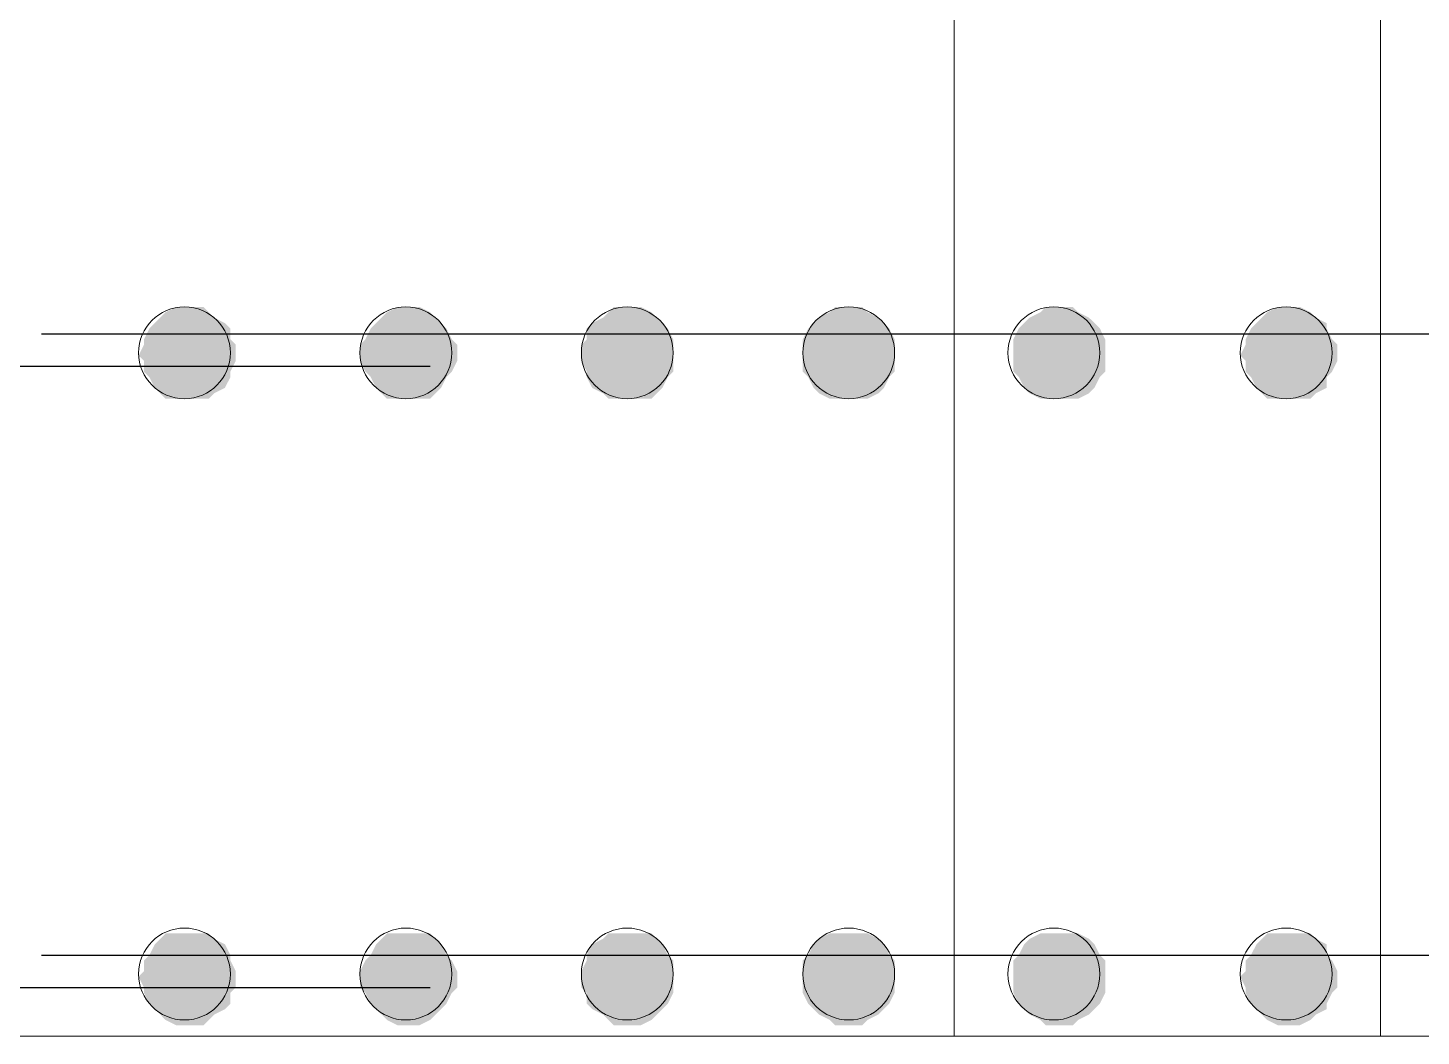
# Model space of a CAD drawing. Header units: inches. Extents: x 2 to 136, y 1 to 96.
# Drawn here: x 80.94 to 85.99, y 44.94 to 48.6 of the extents above; entities that cross this region are included whole.
import ezdxf

# ---------------------------------------------------------------- set-up
doc = ezdxf.new("R2010")
doc.units = ezdxf.units.IN
doc.header["$MEASUREMENT"] = 0
doc.layers.add('PDF_COLUMN', color=251, linetype='Continuous', true_color=0x636466)
doc.layers.add('PDF_Outer Line', color=165, linetype='Continuous', true_color=0x5258ac)
doc.layers.add('PDF_Girt', color=7, linetype='Continuous')

msp = doc.modelspace()

# ---------------------------------------------------------------- linework, layer by layer
at = {"layer": 'PDF_COLUMN', "lineweight": 0}
for centre in [(81.5069, 47.4198), (82.3098, 47.4198), (83.1127, 47.4198), (83.9156, 47.4198), (81.5069, 45.1677), (82.3098, 45.1677), (83.1127, 45.1677), (83.9156, 45.1677)]:
    msp.add_circle(centre, 0.1665, dxfattribs=at)
at = {"layer": 'PDF_COLUMN', "color": 7, "lineweight": 0}
for centre in [(84.6597, 47.4198), (85.5018, 47.4198), (84.6597, 45.1677), (85.5018, 45.1677)]:
    msp.add_circle(centre, 0.1665, dxfattribs=at)
at = {"layer": 'PDF_COLUMN', "transparency": 33554559}
for points in [[(81.4188, 47.547), (81.6537, 47.5275), (81.3992, 47.5275)], [(81.4383, 47.5666), (81.6146, 47.547), (81.4188, 47.547)], [(81.6146, 47.547), (81.4188, 47.547), (81.6537, 47.5275)], [(81.4775, 47.5862), (81.595, 47.5666), (81.4383, 47.5666)], [(81.595, 47.5666), (81.4383, 47.5666), (81.6146, 47.547)], [(81.4971, 47.5862), (81.5754, 47.5862), (81.4775, 47.5862)], [(81.5754, 47.5862), (81.4775, 47.5862), (81.595, 47.5666)], [(81.5363, 47.5862), (81.4971, 47.5862), (81.5754, 47.5862)], [(82.2216, 47.547), (82.4371, 47.5275), (82.2021, 47.5275)], [(82.2412, 47.5666), (82.4175, 47.547), (82.2216, 47.547)], [(82.4175, 47.547), (82.2216, 47.547), (82.4371, 47.5275)], [(82.2804, 47.5862), (82.3979, 47.5666), (82.2412, 47.5666)], [(82.3979, 47.5666), (82.2412, 47.5666), (82.4175, 47.547)], [(82.3, 47.5862), (82.3587, 47.5862), (82.2804, 47.5862)], [(82.3587, 47.5862), (82.2804, 47.5862), (82.3979, 47.5666)], [(82.3391, 47.5862), (82.3, 47.5862), (82.3587, 47.5862)], [(83.0245, 47.547), (83.24, 47.5275), (82.9854, 47.5275)], [(83.0441, 47.5666), (83.2204, 47.547), (83.0245, 47.547)], [(83.2204, 47.547), (83.0245, 47.547), (83.24, 47.5275)], [(83.0637, 47.5862), (83.2008, 47.5666), (83.0441, 47.5666)], [(83.2008, 47.5666), (83.0441, 47.5666), (83.2204, 47.547)], [(83.1029, 47.5862), (83.1616, 47.5862), (83.0637, 47.5862)], [(83.1616, 47.5862), (83.0637, 47.5862), (83.2008, 47.5666)], [(83.142, 47.5862), (83.1029, 47.5862), (83.1616, 47.5862)], [(83.8079, 47.547), (84.0429, 47.5275), (83.7883, 47.5275)], [(83.847, 47.5666), (84.0233, 47.547), (83.8079, 47.547)], [(84.0233, 47.547), (83.8079, 47.547), (84.0429, 47.5275)], [(83.8666, 47.5862), (83.9841, 47.5666), (83.847, 47.5666)], [(83.9841, 47.5666), (83.847, 47.5666), (84.0233, 47.547)], [(83.9058, 47.5862), (83.9645, 47.5862), (83.8666, 47.5862)], [(83.9645, 47.5862), (83.8666, 47.5862), (83.9841, 47.5666)], [(83.9254, 47.5862), (83.9058, 47.5862), (83.9645, 47.5862)], [(81.3796, 47.5079), (81.6733, 47.4687), (81.36, 47.4687)], [(81.3992, 47.5275), (81.6733, 47.5079), (81.3796, 47.5079)], [(81.6733, 47.5079), (81.3796, 47.5079), (81.6733, 47.4687)], [(81.6537, 47.5275), (81.3992, 47.5275), (81.6733, 47.5079)], [(82.1825, 47.5079), (82.4762, 47.4687), (82.1629, 47.4687)], [(82.2021, 47.5275), (82.4566, 47.5079), (82.1825, 47.5079)], [(82.4566, 47.5079), (82.1825, 47.5079), (82.4762, 47.4687)], [(82.4371, 47.5275), (82.2021, 47.5275), (82.4566, 47.5079)], [(82.9854, 47.5275), (83.2595, 47.5079), (82.9658, 47.5079)], [(83.2595, 47.5079), (82.9658, 47.5079), (83.2791, 47.4687)], [(82.9658, 47.5079), (83.2791, 47.4687), (82.9658, 47.4687)], [(83.24, 47.5275), (82.9854, 47.5275), (83.2595, 47.5079)], [(83.7687, 47.5079), (84.082, 47.4687), (83.7491, 47.4687)], [(83.7883, 47.5275), (84.0624, 47.5079), (83.7687, 47.5079)], [(84.0624, 47.5079), (83.7687, 47.5079), (84.082, 47.4687)], [(84.0429, 47.5275), (83.7883, 47.5275), (84.0624, 47.5079)], [(81.36, 47.4491), (81.6929, 47.41), (81.3404, 47.41)], [(81.6733, 47.4687), (81.36, 47.4687), (81.6929, 47.4491)], [(81.36, 47.4687), (81.6929, 47.4491), (81.36, 47.4491)], [(81.6929, 47.4491), (81.36, 47.4491), (81.6929, 47.41)], [(82.1629, 47.4687), (82.4958, 47.4491), (82.1433, 47.4491)], [(82.4958, 47.4491), (82.1433, 47.4491), (82.4958, 47.41)], [(82.1433, 47.4491), (82.4958, 47.41), (82.1433, 47.41)], [(82.4762, 47.4687), (82.1629, 47.4687), (82.4958, 47.4491)], [(82.9658, 47.4687), (83.2791, 47.4491), (82.9462, 47.4491)], [(83.2791, 47.4491), (82.9462, 47.4491), (83.2791, 47.41)], [(82.9462, 47.4491), (83.2791, 47.41), (82.9462, 47.41)], [(83.2791, 47.4687), (82.9658, 47.4687), (83.2791, 47.4491)], [(84.082, 47.4687), (83.7491, 47.4687), (84.082, 47.4491)], [(83.7491, 47.4687), (84.082, 47.4491), (83.7491, 47.4491)], [(84.082, 47.4491), (83.7491, 47.4491), (84.082, 47.41)], [(83.7491, 47.4491), (84.082, 47.41), (83.7491, 47.41)], [(81.6929, 47.41), (81.3404, 47.41), (81.6929, 47.3904)], [(81.3404, 47.41), (81.6929, 47.3904), (81.36, 47.3904)], [(82.4958, 47.41), (82.1433, 47.41), (82.4958, 47.3904)], [(82.1433, 47.41), (82.4958, 47.3904), (82.1433, 47.3904)], [(83.2791, 47.41), (82.9462, 47.41), (83.2791, 47.3904)], [(82.9462, 47.41), (83.2791, 47.3904), (82.9462, 47.3904)], [(84.082, 47.41), (83.7491, 47.41), (84.082, 47.3904)], [(83.7491, 47.41), (84.082, 47.3904), (83.7491, 47.3904)], [(81.6929, 47.3904), (81.36, 47.3904), (81.6733, 47.3512)], [(81.36, 47.3904), (81.6733, 47.3512), (81.36, 47.3512)], [(81.6733, 47.3512), (81.36, 47.3512), (81.6733, 47.3316)], [(81.36, 47.3512), (81.6733, 47.3316), (81.3796, 47.3316)], [(82.4958, 47.3904), (82.1433, 47.3904), (82.4762, 47.3512)], [(82.1433, 47.3904), (82.4762, 47.3512), (82.1629, 47.3512)], [(82.4762, 47.3512), (82.1629, 47.3512), (82.4566, 47.3316)], [(82.1629, 47.3512), (82.4566, 47.3316), (82.1825, 47.3316)], [(83.2791, 47.3904), (82.9462, 47.3904), (83.2791, 47.3512)], [(82.9462, 47.3904), (83.2791, 47.3512), (82.9658, 47.3512)], [(83.2791, 47.3512), (82.9658, 47.3512), (83.2595, 47.3316)], [(82.9658, 47.3512), (83.2595, 47.3316), (82.9658, 47.3316)], [(84.082, 47.3904), (83.7491, 47.3904), (84.082, 47.3512)], [(83.7491, 47.3904), (84.082, 47.3512), (83.7491, 47.3512)], [(84.082, 47.3512), (83.7491, 47.3512), (84.0624, 47.3316)], [(83.7491, 47.3512), (84.0624, 47.3316), (83.7687, 47.3316)], [(81.6733, 47.3316), (81.3796, 47.3316), (81.6537, 47.2925)], [(81.3796, 47.3316), (81.6537, 47.2925), (81.3992, 47.2925)], [(81.6537, 47.2925), (81.3992, 47.2925), (81.6146, 47.2729)], [(81.3992, 47.2925), (81.6146, 47.2729), (81.4188, 47.2729)], [(82.4566, 47.3316), (82.1825, 47.3316), (82.4371, 47.2925)], [(82.1825, 47.3316), (82.4371, 47.2925), (82.2021, 47.2925)], [(82.4371, 47.2925), (82.2021, 47.2925), (82.4175, 47.2729)], [(82.2021, 47.2925), (82.4175, 47.2729), (82.2216, 47.2729)], [(83.2595, 47.3316), (82.9658, 47.3316), (83.24, 47.2925)], [(82.9658, 47.3316), (83.24, 47.2925), (82.9854, 47.2925)], [(83.24, 47.2925), (82.9854, 47.2925), (83.2204, 47.2729)], [(82.9854, 47.2925), (83.2204, 47.2729), (83.0245, 47.2729)], [(84.0624, 47.3316), (83.7687, 47.3316), (84.0429, 47.2925)], [(83.7687, 47.3316), (84.0429, 47.2925), (83.7883, 47.2925)], [(84.0429, 47.2925), (83.7883, 47.2925), (84.0233, 47.2729)], [(83.7883, 47.2925), (84.0233, 47.2729), (83.8079, 47.2729)], [(81.6146, 47.2729), (81.4188, 47.2729), (81.595, 47.2533)], [(81.4188, 47.2729), (81.595, 47.2533), (81.4383, 47.2533)], [(81.595, 47.2533), (81.4383, 47.2533), (81.5754, 47.2533)], [(81.4383, 47.2533), (81.5754, 47.2533), (81.4775, 47.2533)], [(81.5754, 47.2533), (81.4775, 47.2533), (81.5363, 47.2533)], [(81.4775, 47.2533), (81.5363, 47.2533), (81.4971, 47.2533)], [(82.4175, 47.2729), (82.2216, 47.2729), (82.3979, 47.2533)], [(82.2216, 47.2729), (82.3979, 47.2533), (82.2412, 47.2533)], [(82.3979, 47.2533), (82.2412, 47.2533), (82.3587, 47.2533)], [(82.2412, 47.2533), (82.3587, 47.2533), (82.2804, 47.2533)], [(82.3587, 47.2533), (82.2804, 47.2533), (82.3391, 47.2533)], [(82.2804, 47.2533), (82.3391, 47.2533), (82.3, 47.2533)], [(83.2204, 47.2729), (83.0245, 47.2729), (83.2008, 47.2533)], [(83.0245, 47.2729), (83.2008, 47.2533), (83.0441, 47.2533)], [(83.2008, 47.2533), (83.0441, 47.2533), (83.1616, 47.2533)], [(83.0441, 47.2533), (83.1616, 47.2533), (83.0637, 47.2533)], [(83.1616, 47.2533), (83.0637, 47.2533), (83.142, 47.2533)], [(83.0637, 47.2533), (83.142, 47.2533), (83.1029, 47.2533)], [(84.0233, 47.2729), (83.8079, 47.2729), (83.9841, 47.2533)], [(83.8079, 47.2729), (83.9841, 47.2533), (83.847, 47.2533)], [(83.9841, 47.2533), (83.847, 47.2533), (83.9645, 47.2533)], [(83.847, 47.2533), (83.9645, 47.2533), (83.8666, 47.2533)], [(83.9645, 47.2533), (83.8666, 47.2533), (83.9254, 47.2533)], [(83.8666, 47.2533), (83.9254, 47.2533), (83.9058, 47.2533)], [(81.3992, 45.2754), (81.6733, 45.2363), (81.3796, 45.2363)], [(81.4188, 45.295), (81.6537, 45.2754), (81.3992, 45.2754)], [(81.6537, 45.2754), (81.3992, 45.2754), (81.6733, 45.2363)], [(81.4383, 45.3146), (81.6146, 45.295), (81.4188, 45.295)], [(81.6146, 45.295), (81.4188, 45.295), (81.6537, 45.2754)], [(81.4775, 45.3146), (81.595, 45.3146), (81.4383, 45.3146)], [(81.595, 45.3146), (81.4383, 45.3146), (81.6146, 45.295)], [(81.4971, 45.3146), (81.5754, 45.3146), (81.4775, 45.3146)], [(81.5754, 45.3146), (81.4775, 45.3146), (81.595, 45.3146)], [(81.5363, 45.3146), (81.4971, 45.3146), (81.5754, 45.3146)], [(82.2021, 45.2754), (82.4566, 45.2363), (82.1825, 45.2363)], [(82.2216, 45.295), (82.4371, 45.2754), (82.2021, 45.2754)], [(82.4371, 45.2754), (82.2021, 45.2754), (82.4566, 45.2363)], [(82.2412, 45.3146), (82.4175, 45.295), (82.2216, 45.295)], [(82.4175, 45.295), (82.2216, 45.295), (82.4371, 45.2754)], [(82.2804, 45.3146), (82.3979, 45.3146), (82.2412, 45.3146)], [(82.3979, 45.3146), (82.2412, 45.3146), (82.4175, 45.295)], [(82.3, 45.3146), (82.3587, 45.3146), (82.2804, 45.3146)], [(82.3587, 45.3146), (82.2804, 45.3146), (82.3979, 45.3146)], [(82.3391, 45.3146), (82.3, 45.3146), (82.3587, 45.3146)], [(82.9854, 45.2754), (83.2595, 45.2363), (82.9658, 45.2363)], [(83.0245, 45.295), (83.24, 45.2754), (82.9854, 45.2754)], [(83.24, 45.2754), (82.9854, 45.2754), (83.2595, 45.2363)], [(83.0441, 45.3146), (83.2204, 45.295), (83.0245, 45.295)], [(83.2204, 45.295), (83.0245, 45.295), (83.24, 45.2754)], [(83.0637, 45.3146), (83.2008, 45.3146), (83.0441, 45.3146)], [(83.2008, 45.3146), (83.0441, 45.3146), (83.2204, 45.295)], [(83.1029, 45.3146), (83.1616, 45.3146), (83.0637, 45.3146)], [(83.1616, 45.3146), (83.0637, 45.3146), (83.2008, 45.3146)], [(83.142, 45.3146), (83.1029, 45.3146), (83.1616, 45.3146)], [(83.7883, 45.2754), (84.0624, 45.2363), (83.7687, 45.2363)], [(83.8079, 45.295), (84.0429, 45.2754), (83.7883, 45.2754)], [(84.0429, 45.2754), (83.7883, 45.2754), (84.0624, 45.2363)], [(83.847, 45.3146), (84.0233, 45.295), (83.8079, 45.295)], [(84.0233, 45.295), (83.8079, 45.295), (84.0429, 45.2754)], [(83.8666, 45.3146), (83.9841, 45.3146), (83.847, 45.3146)], [(83.9841, 45.3146), (83.847, 45.3146), (84.0233, 45.295)], [(83.9058, 45.3146), (83.9645, 45.3146), (83.8666, 45.3146)], [(83.9645, 45.3146), (83.8666, 45.3146), (83.9841, 45.3146)], [(83.9254, 45.3146), (83.9058, 45.3146), (83.9645, 45.3146)], [(81.3796, 45.2363), (81.6733, 45.2167), (81.36, 45.2167)], [(81.6733, 45.2363), (81.3796, 45.2363), (81.6733, 45.2167)], [(82.1825, 45.2363), (82.4762, 45.2167), (82.1629, 45.2167)], [(82.4566, 45.2363), (82.1825, 45.2363), (82.4762, 45.2167)], [(83.2595, 45.2363), (82.9658, 45.2363), (83.2791, 45.2167)], [(82.9658, 45.2363), (83.2791, 45.2167), (82.9658, 45.2167)], [(83.7687, 45.2363), (84.082, 45.2167), (83.7491, 45.2167)], [(84.0624, 45.2363), (83.7687, 45.2363), (84.082, 45.2167)], [(81.36, 45.1775), (81.6929, 45.1579), (81.3404, 45.1579)], [(81.6733, 45.2167), (81.36, 45.2167), (81.6929, 45.1775)], [(81.36, 45.2167), (81.6929, 45.1775), (81.36, 45.1775)], [(81.6929, 45.1775), (81.36, 45.1775), (81.6929, 45.1579)], [(82.1629, 45.2167), (82.4958, 45.1775), (82.1433, 45.1775)], [(82.4958, 45.1775), (82.1433, 45.1775), (82.4958, 45.1579)], [(82.1433, 45.1775), (82.4958, 45.1579), (82.1433, 45.1579)], [(82.4762, 45.2167), (82.1629, 45.2167), (82.4958, 45.1775)], [(82.9658, 45.2167), (83.2791, 45.1775), (82.9462, 45.1775)], [(83.2791, 45.1775), (82.9462, 45.1775), (83.2791, 45.1579)], [(82.9462, 45.1775), (83.2791, 45.1579), (82.9462, 45.1579)], [(83.2791, 45.2167), (82.9658, 45.2167), (83.2791, 45.1775)], [(84.082, 45.2167), (83.7491, 45.2167), (84.082, 45.1775)], [(83.7491, 45.2167), (84.082, 45.1775), (83.7491, 45.1775)], [(84.082, 45.1775), (83.7491, 45.1775), (84.082, 45.1579)], [(83.7491, 45.1775), (84.082, 45.1579), (83.7491, 45.1579)], [(81.6929, 45.1579), (81.3404, 45.1579), (81.6929, 45.1188)], [(81.3404, 45.1579), (81.6929, 45.1188), (81.36, 45.1188)], [(81.6929, 45.1188), (81.36, 45.1188), (81.6733, 45.0992)], [(81.36, 45.1188), (81.6733, 45.0992), (81.36, 45.0992)], [(82.4958, 45.1579), (82.1433, 45.1579), (82.4958, 45.1188)], [(82.1433, 45.1579), (82.4958, 45.1188), (82.1433, 45.1188)], [(82.4958, 45.1188), (82.1433, 45.1188), (82.4762, 45.0992)], [(82.1433, 45.1188), (82.4762, 45.0992), (82.1629, 45.0992)], [(83.2791, 45.1579), (82.9462, 45.1579), (83.2791, 45.1188)], [(82.9462, 45.1579), (83.2791, 45.1188), (82.9462, 45.1188)], [(83.2791, 45.1188), (82.9462, 45.1188), (83.2791, 45.0992)], [(82.9462, 45.1188), (83.2791, 45.0992), (82.9658, 45.0992)], [(84.082, 45.1579), (83.7491, 45.1579), (84.082, 45.1188)], [(83.7491, 45.1579), (84.082, 45.1188), (83.7491, 45.1188)], [(84.082, 45.1188), (83.7491, 45.1188), (84.082, 45.0992)], [(83.7491, 45.1188), (84.082, 45.0992), (83.7491, 45.0992)], [(81.6733, 45.0992), (81.36, 45.0992), (81.6733, 45.06)], [(81.36, 45.0992), (81.6733, 45.06), (81.3796, 45.06)], [(82.4762, 45.0992), (82.1629, 45.0992), (82.4566, 45.06)], [(82.1629, 45.0992), (82.4566, 45.06), (82.1825, 45.06)], [(83.2791, 45.0992), (82.9658, 45.0992), (83.2595, 45.06)], [(82.9658, 45.0992), (83.2595, 45.06), (82.9658, 45.06)], [(84.082, 45.0992), (83.7491, 45.0992), (84.0624, 45.06)], [(83.7491, 45.0992), (84.0624, 45.06), (83.7687, 45.06)], [(81.6733, 45.06), (81.3796, 45.06), (81.6537, 45.0404)], [(81.3796, 45.06), (81.6537, 45.0404), (81.3992, 45.0404)], [(81.6537, 45.0404), (81.3992, 45.0404), (81.6146, 45.0209)], [(81.3992, 45.0404), (81.6146, 45.0209), (81.4188, 45.0209)], [(81.6146, 45.0209), (81.4188, 45.0209), (81.595, 45.0013)], [(81.4188, 45.0209), (81.595, 45.0013), (81.4383, 45.0013)], [(82.4566, 45.06), (82.1825, 45.06), (82.4371, 45.0404)], [(82.1825, 45.06), (82.4371, 45.0404), (82.2021, 45.0404)], [(82.4371, 45.0404), (82.2021, 45.0404), (82.4175, 45.0209)], [(82.2021, 45.0404), (82.4175, 45.0209), (82.2216, 45.0209)], [(82.4175, 45.0209), (82.2216, 45.0209), (82.3979, 45.0013)], [(82.2216, 45.0209), (82.3979, 45.0013), (82.2412, 45.0013)], [(83.2595, 45.06), (82.9658, 45.06), (83.24, 45.0404)], [(82.9658, 45.06), (83.24, 45.0404), (82.9854, 45.0404)], [(83.24, 45.0404), (82.9854, 45.0404), (83.2204, 45.0209)], [(82.9854, 45.0404), (83.2204, 45.0209), (83.0245, 45.0209)], [(83.2204, 45.0209), (83.0245, 45.0209), (83.2008, 45.0013)], [(83.0245, 45.0209), (83.2008, 45.0013), (83.0441, 45.0013)], [(84.0624, 45.06), (83.7687, 45.06), (84.0429, 45.0404)], [(83.7687, 45.06), (84.0429, 45.0404), (83.7883, 45.0404)], [(84.0429, 45.0404), (83.7883, 45.0404), (84.0233, 45.0209)], [(83.7883, 45.0404), (84.0233, 45.0209), (83.8079, 45.0209)], [(84.0233, 45.0209), (83.8079, 45.0209), (83.9841, 45.0013)], [(83.8079, 45.0209), (83.9841, 45.0013), (83.847, 45.0013)], [(81.595, 45.0013), (81.4383, 45.0013), (81.5754, 44.9817)], [(81.4383, 45.0013), (81.5754, 44.9817), (81.4775, 44.9817)], [(81.5754, 44.9817), (81.4775, 44.9817), (81.5363, 44.9817)], [(81.4775, 44.9817), (81.5363, 44.9817), (81.4971, 44.9817)], [(82.3979, 45.0013), (82.2412, 45.0013), (82.3587, 44.9817)], [(82.2412, 45.0013), (82.3587, 44.9817), (82.2804, 44.9817)], [(82.3587, 44.9817), (82.2804, 44.9817), (82.3391, 44.9817)], [(82.2804, 44.9817), (82.3391, 44.9817), (82.3, 44.9817)], [(83.2008, 45.0013), (83.0441, 45.0013), (83.1616, 44.9817)], [(83.0441, 45.0013), (83.1616, 44.9817), (83.0637, 44.9817)], [(83.1616, 44.9817), (83.0637, 44.9817), (83.142, 44.9817)], [(83.0637, 44.9817), (83.142, 44.9817), (83.1029, 44.9817)], [(83.9841, 45.0013), (83.847, 45.0013), (83.9645, 44.9817)], [(83.847, 45.0013), (83.9645, 44.9817), (83.8666, 44.9817)], [(83.9645, 44.9817), (83.8666, 44.9817), (83.9254, 44.9817)], [(83.8666, 44.9817), (83.9254, 44.9817), (83.9058, 44.9817)]]:
    msp.add_solid(points, dxfattribs=at)
at = {"layer": 'PDF_COLUMN', "color": 7, "transparency": 33554559}
for points in [[(84.5716, 47.547), (84.8066, 47.5275), (84.552, 47.5275)], [(84.6108, 47.5666), (84.787, 47.547), (84.5716, 47.547)], [(84.787, 47.547), (84.5716, 47.547), (84.8066, 47.5275)], [(84.6303, 47.5862), (84.7478, 47.5666), (84.6108, 47.5666)], [(84.7478, 47.5666), (84.6108, 47.5666), (84.787, 47.547)], [(84.6695, 47.5862), (84.7282, 47.5862), (84.6303, 47.5862)], [(84.7282, 47.5862), (84.6303, 47.5862), (84.7478, 47.5666)], [(84.6891, 47.5862), (84.6695, 47.5862), (84.7282, 47.5862)], [(85.4136, 47.547), (85.6486, 47.5275), (85.3941, 47.5275)], [(85.4332, 47.5666), (85.6095, 47.547), (85.4136, 47.547)], [(85.6095, 47.547), (85.4136, 47.547), (85.6486, 47.5275)], [(85.4724, 47.5862), (85.5899, 47.5666), (85.4332, 47.5666)], [(85.5899, 47.5666), (85.4332, 47.5666), (85.6095, 47.547)], [(85.492, 47.5862), (85.5507, 47.5862), (85.4724, 47.5862)], [(85.5507, 47.5862), (85.4724, 47.5862), (85.5899, 47.5666)], [(85.5311, 47.5862), (85.492, 47.5862), (85.5507, 47.5862)], [(84.5324, 47.5079), (84.8457, 47.4687), (84.5128, 47.4687)], [(84.552, 47.5275), (84.8262, 47.5079), (84.5324, 47.5079)], [(84.8262, 47.5079), (84.5324, 47.5079), (84.8457, 47.4687)], [(84.8066, 47.5275), (84.552, 47.5275), (84.8262, 47.5079)], [(85.3745, 47.5079), (85.6682, 47.4687), (85.3549, 47.4687)], [(85.3941, 47.5275), (85.6486, 47.5079), (85.3745, 47.5079)], [(85.6486, 47.5079), (85.3745, 47.5079), (85.6682, 47.4687)], [(85.6486, 47.5275), (85.3941, 47.5275), (85.6486, 47.5079)], [(84.8457, 47.4687), (84.5128, 47.4687), (84.8457, 47.4491)], [(84.5128, 47.4687), (84.8457, 47.4491), (84.5128, 47.4491)], [(84.8457, 47.4491), (84.5128, 47.4491), (84.8457, 47.41)], [(84.5128, 47.4491), (84.8457, 47.41), (84.5128, 47.41)], [(85.3549, 47.4491), (85.6878, 47.41), (85.3353, 47.41)], [(85.6682, 47.4687), (85.3549, 47.4687), (85.6878, 47.4491)], [(85.3549, 47.4687), (85.6878, 47.4491), (85.3549, 47.4491)], [(85.6878, 47.4491), (85.3549, 47.4491), (85.6878, 47.41)], [(84.8457, 47.41), (84.5128, 47.41), (84.8457, 47.3904)], [(84.5128, 47.41), (84.8457, 47.3904), (84.5128, 47.3904)], [(85.6878, 47.41), (85.3353, 47.41), (85.6878, 47.3904)], [(85.3353, 47.41), (85.6878, 47.3904), (85.3549, 47.3904)], [(84.8457, 47.3904), (84.5128, 47.3904), (84.8457, 47.3512)], [(84.5128, 47.3904), (84.8457, 47.3512), (84.5128, 47.3512)], [(84.8457, 47.3512), (84.5128, 47.3512), (84.8262, 47.3316)], [(84.5128, 47.3512), (84.8262, 47.3316), (84.5324, 47.3316)], [(85.6878, 47.3904), (85.3549, 47.3904), (85.6682, 47.3512)], [(85.3549, 47.3904), (85.6682, 47.3512), (85.3549, 47.3512)], [(85.6682, 47.3512), (85.3549, 47.3512), (85.6486, 47.3316)], [(85.3549, 47.3512), (85.6486, 47.3316), (85.3745, 47.3316)], [(84.8262, 47.3316), (84.5324, 47.3316), (84.8066, 47.2925)], [(84.5324, 47.3316), (84.8066, 47.2925), (84.552, 47.2925)], [(84.8066, 47.2925), (84.552, 47.2925), (84.787, 47.2729)], [(84.552, 47.2925), (84.787, 47.2729), (84.5716, 47.2729)], [(85.6486, 47.3316), (85.3745, 47.3316), (85.6486, 47.2925)], [(85.3745, 47.3316), (85.6486, 47.2925), (85.3941, 47.2925)], [(85.6486, 47.2925), (85.3941, 47.2925), (85.6095, 47.2729)], [(85.3941, 47.2925), (85.6095, 47.2729), (85.4136, 47.2729)], [(84.787, 47.2729), (84.5716, 47.2729), (84.7478, 47.2533)], [(84.5716, 47.2729), (84.7478, 47.2533), (84.6108, 47.2533)], [(84.7478, 47.2533), (84.6108, 47.2533), (84.7282, 47.2533)], [(84.6108, 47.2533), (84.7282, 47.2533), (84.6303, 47.2533)], [(84.7282, 47.2533), (84.6303, 47.2533), (84.6891, 47.2533)], [(84.6303, 47.2533), (84.6891, 47.2533), (84.6695, 47.2533)], [(85.6095, 47.2729), (85.4136, 47.2729), (85.5899, 47.2533)], [(85.4136, 47.2729), (85.5899, 47.2533), (85.4332, 47.2533)], [(85.5899, 47.2533), (85.4332, 47.2533), (85.5507, 47.2533)], [(85.4332, 47.2533), (85.5507, 47.2533), (85.4724, 47.2533)], [(85.5507, 47.2533), (85.4724, 47.2533), (85.5311, 47.2533)], [(85.4724, 47.2533), (85.5311, 47.2533), (85.492, 47.2533)], [(84.552, 45.2754), (84.8262, 45.2363), (84.5324, 45.2363)], [(84.5716, 45.295), (84.8066, 45.2754), (84.552, 45.2754)], [(84.8066, 45.2754), (84.552, 45.2754), (84.8262, 45.2363)], [(84.6108, 45.3146), (84.787, 45.295), (84.5716, 45.295)], [(84.787, 45.295), (84.5716, 45.295), (84.8066, 45.2754)], [(84.6303, 45.3146), (84.7478, 45.3146), (84.6108, 45.3146)], [(84.7478, 45.3146), (84.6108, 45.3146), (84.787, 45.295)], [(84.6695, 45.3146), (84.7282, 45.3146), (84.6303, 45.3146)], [(84.7282, 45.3146), (84.6303, 45.3146), (84.7478, 45.3146)], [(84.6891, 45.3146), (84.6695, 45.3146), (84.7282, 45.3146)], [(85.3941, 45.2754), (85.6486, 45.2363), (85.3745, 45.2363)], [(85.4136, 45.295), (85.6486, 45.2754), (85.3941, 45.2754)], [(85.6486, 45.2754), (85.3941, 45.2754), (85.6486, 45.2363)], [(85.4332, 45.3146), (85.6095, 45.295), (85.4136, 45.295)], [(85.6095, 45.295), (85.4136, 45.295), (85.6486, 45.2754)], [(85.4724, 45.3146), (85.5899, 45.3146), (85.4332, 45.3146)], [(85.5899, 45.3146), (85.4332, 45.3146), (85.6095, 45.295)], [(85.492, 45.3146), (85.5507, 45.3146), (85.4724, 45.3146)], [(85.5507, 45.3146), (85.4724, 45.3146), (85.5899, 45.3146)], [(85.5311, 45.3146), (85.492, 45.3146), (85.5507, 45.3146)], [(84.5324, 45.2363), (84.8457, 45.2167), (84.5128, 45.2167)], [(84.8262, 45.2363), (84.5324, 45.2363), (84.8457, 45.2167)], [(85.3745, 45.2363), (85.6682, 45.2167), (85.3549, 45.2167)], [(85.6486, 45.2363), (85.3745, 45.2363), (85.6682, 45.2167)], [(84.8457, 45.2167), (84.5128, 45.2167), (84.8457, 45.1775)], [(84.5128, 45.2167), (84.8457, 45.1775), (84.5128, 45.1775)], [(84.8457, 45.1775), (84.5128, 45.1775), (84.8457, 45.1579)], [(84.5128, 45.1775), (84.8457, 45.1579), (84.5128, 45.1579)], [(85.3549, 45.1775), (85.6878, 45.1579), (85.3353, 45.1579)], [(85.6682, 45.2167), (85.3549, 45.2167), (85.6878, 45.1775)], [(85.3549, 45.2167), (85.6878, 45.1775), (85.3549, 45.1775)], [(85.6878, 45.1775), (85.3549, 45.1775), (85.6878, 45.1579)], [(84.8457, 45.1579), (84.5128, 45.1579), (84.8457, 45.1188)], [(84.5128, 45.1579), (84.8457, 45.1188), (84.5128, 45.1188)], [(84.8457, 45.1188), (84.5128, 45.1188), (84.8457, 45.0992)], [(84.5128, 45.1188), (84.8457, 45.0992), (84.5128, 45.0992)], [(85.6878, 45.1579), (85.3353, 45.1579), (85.6878, 45.1188)], [(85.3353, 45.1579), (85.6878, 45.1188), (85.3549, 45.1188)], [(85.6878, 45.1188), (85.3549, 45.1188), (85.6682, 45.0992)], [(85.3549, 45.1188), (85.6682, 45.0992), (85.3549, 45.0992)], [(84.8457, 45.0992), (84.5128, 45.0992), (84.8262, 45.06)], [(84.5128, 45.0992), (84.8262, 45.06), (84.5324, 45.06)], [(85.6682, 45.0992), (85.3549, 45.0992), (85.6486, 45.06)], [(85.3549, 45.0992), (85.6486, 45.06), (85.3745, 45.06)], [(84.8262, 45.06), (84.5324, 45.06), (84.8066, 45.0404)], [(84.5324, 45.06), (84.8066, 45.0404), (84.552, 45.0404)], [(84.8066, 45.0404), (84.552, 45.0404), (84.787, 45.0209)], [(84.552, 45.0404), (84.787, 45.0209), (84.5716, 45.0209)], [(84.787, 45.0209), (84.5716, 45.0209), (84.7478, 45.0013)], [(84.5716, 45.0209), (84.7478, 45.0013), (84.6108, 45.0013)], [(85.6486, 45.06), (85.3745, 45.06), (85.6486, 45.0404)], [(85.3745, 45.06), (85.6486, 45.0404), (85.3941, 45.0404)], [(85.6486, 45.0404), (85.3941, 45.0404), (85.6095, 45.0209)], [(85.3941, 45.0404), (85.6095, 45.0209), (85.4136, 45.0209)], [(85.6095, 45.0209), (85.4136, 45.0209), (85.5899, 45.0013)], [(85.4136, 45.0209), (85.5899, 45.0013), (85.4332, 45.0013)], [(84.7478, 45.0013), (84.6108, 45.0013), (84.7282, 44.9817)], [(84.6108, 45.0013), (84.7282, 44.9817), (84.6303, 44.9817)], [(84.7282, 44.9817), (84.6303, 44.9817), (84.6891, 44.9817)], [(84.6303, 44.9817), (84.6891, 44.9817), (84.6695, 44.9817)], [(85.5899, 45.0013), (85.4332, 45.0013), (85.5507, 44.9817)], [(85.4332, 45.0013), (85.5507, 44.9817), (85.4724, 44.9817)], [(85.5507, 44.9817), (85.4724, 44.9817), (85.5311, 44.9817)], [(85.4724, 44.9817), (85.5311, 44.9817), (85.492, 44.9817)]]:
    msp.add_solid(points, dxfattribs=at)
at = {"layer": 'PDF_Girt', "lineweight": 25}
for points in [[(80.9879, 47.4883), (89.1344, 47.4883)], [(74.5256, 47.3708), (82.3979, 47.3708)], [(80.9879, 45.2363), (89.1344, 45.2363)], [(74.5256, 45.1188), (82.3979, 45.1188)]]:
    msp.add_lwpolyline(points, dxfattribs=at)
at = {"layer": 'PDF_Outer Line', "color": 7, "lineweight": 0}
msp.add_lwpolyline([(95.8904, 67.2278), (95.8904, 44.9425), (10.3528, 44.9425), (10.3528, 67.4823), (10.3528, 64.5057)], dxfattribs=at)
msp.add_lwpolyline([(84.2974, 67.4823), (85.8445, 67.4823), (85.8445, 44.9425), (84.2974, 44.9425)], close=True, dxfattribs=at)

doc.saveas('drawing.dxf')
